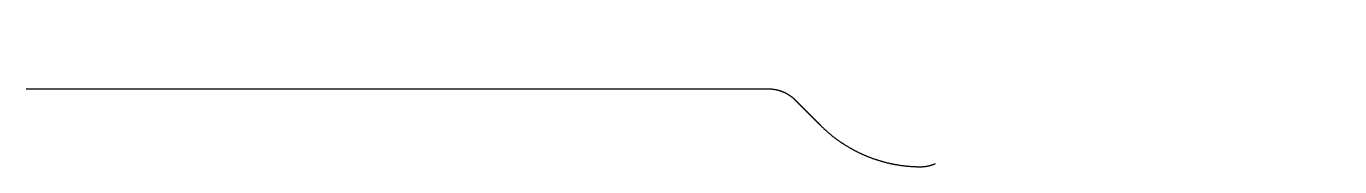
# Model space of a CAD drawing. Header units: metres. Extents: x -0.000342 to 0.00016, y 0.000036 to 0.00009.
import ezdxf

# ---------------------------------------------------------------- set-up
doc = ezdxf.new("R2010")
doc.units = ezdxf.units.M

msp = doc.modelspace()

# ---------------------------------------------------------------- linework, layer by layer
for points in [[(-0.00034206, 0.0000659), (-0.00033919, 0.0000659), (-0.00033632, 0.0000659), (-0.00033346, 0.0000659), (-0.00033059, 0.0000659), (-0.00032772, 0.0000659), (-0.00032485, 0.0000659), (-0.00032198, 0.0000659), (-0.00031911, 0.0000659), (-0.00031625, 0.0000659), (-0.00031338, 0.0000659), (-0.00031051, 0.0000659), (-0.00030764, 0.0000659), (-0.00030477, 0.0000659), (-0.0003019, 0.0000659), (-0.00029904, 0.0000659), (-0.00029617, 0.0000659), (-0.0002933, 0.0000659), (-0.00029043, 0.0000659), (-0.00028756, 0.0000659), (-0.00028469, 0.0000659), (-0.00028183, 0.0000659), (-0.00027896, 0.0000659), (-0.00027609, 0.0000659), (-0.00027322, 0.0000659), (-0.00027035, 0.0000659), (-0.00026748, 0.0000659), (-0.00026462, 0.0000659), (-0.00026175, 0.0000659), (-0.00025888, 0.0000659), (-0.00025601, 0.0000659), (-0.00025314, 0.0000659), (-0.00025027, 0.0000659), (-0.00024741, 0.0000659), (-0.00024454, 0.0000659), (-0.00024167, 0.0000659), (-0.0002388, 0.0000659), (-0.00023593, 0.0000659), (-0.00023307, 0.0000659), (-0.0002302, 0.0000659), (-0.00022733, 0.0000659), (-0.00022446, 0.0000659), (-0.00022159, 0.0000659), (-0.00021872, 0.0000659), (-0.00021586, 0.0000659), (-0.00021299, 0.0000659), (-0.00021012, 0.0000659), (-0.00020725, 0.0000659), (-0.00020438, 0.0000659), (-0.00020151, 0.0000659), (-0.00019865, 0.0000659), (-0.00019578, 0.0000659), (-0.00019291, 0.0000659), (-0.00019004, 0.0000659), (-0.00018717, 0.0000659), (-0.0001843, 0.0000659), (-0.00018144, 0.0000659), (-0.00017857, 0.0000659), (-0.0001757, 0.0000659), (-0.00017283, 0.0000659), (-0.00016996, 0.0000659), (-0.00016709, 0.0000659), (-0.00016423, 0.0000659), (-0.00016136, 0.0000659), (-0.00015849, 0.0000659), (-0.00015562, 0.0000659), (-0.00015275, 0.0000659), (-0.00014989, 0.0000659), (-0.00014702, 0.0000659), (-0.00014415, 0.0000659), (-0.00014128, 0.0000659), (-0.00013841, 0.0000659), (-0.00013554, 0.0000659), (-0.00013268, 0.0000659), (-0.00012981, 0.0000659), (-0.00012694, 0.0000659), (-0.00012407, 0.0000659), (-0.0001212, 0.0000659), (-0.00011833, 0.0000659), (-0.00011547, 0.0000659), (-0.0001126, 0.0000659), (-0.00010973, 0.0000659), (-0.00010686, 0.0000659), (-0.00010399, 0.0000659), (-0.00010112, 0.0000659), (-0.00009826, 0.0000659), (-0.00009539, 0.0000659), (-0.00009252, 0.0000659), (-0.00008965, 0.0000659), (-0.00008678, 0.0000659), (-0.00008391, 0.0000659), (-0.00008105, 0.0000659), (-0.00007818, 0.0000659), (-0.00007531, 0.0000659), (-0.00007244, 0.0000659), (-0.00006957, 0.0000659), (-0.0000667, 0.0000659), (-0.00006384, 0.0000659), (-0.00006097, 0.0000659), (-0.0000581, 0.0000659)], [(-0.0000581, 0.0000659), (-0.00005799, 0.0000659), (-0.00005787, 0.0000659), (-0.00005776, 0.0000659), (-0.00005765, 0.00006589), (-0.00005754, 0.00006589), (-0.00005742, 0.00006588), (-0.00005731, 0.00006588), (-0.0000572, 0.00006587), (-0.00005709, 0.00006586), (-0.00005697, 0.00006586), (-0.00005686, 0.00006585), (-0.00005675, 0.00006584), (-0.00005664, 0.00006582), (-0.00005652, 0.00006581), (-0.00005641, 0.0000658), (-0.0000563, 0.00006579), (-0.00005619, 0.00006577), (-0.00005608, 0.00006576), (-0.00005597, 0.00006574), (-0.00005585, 0.00006572), (-0.00005574, 0.0000657), (-0.00005563, 0.00006568), (-0.00005552, 0.00006566), (-0.00005541, 0.00006564), (-0.0000553, 0.00006562), (-0.00005519, 0.0000656), (-0.00005508, 0.00006558), (-0.00005497, 0.00006555), (-0.00005486, 0.00006553), (-0.00005475, 0.0000655), (-0.00005464, 0.00006547), (-0.00005453, 0.00006544), (-0.00005442, 0.00006542), (-0.00005431, 0.00006539), (-0.0000542, 0.00006536), (-0.0000541, 0.00006532), (-0.00005399, 0.00006529), (-0.00005388, 0.00006526), (-0.00005377, 0.00006523), (-0.00005367, 0.00006519), (-0.00005356, 0.00006516), (-0.00005345, 0.00006512), (-0.00005335, 0.00006508), (-0.00005324, 0.00006504), (-0.00005313, 0.000065), (-0.00005303, 0.00006496), (-0.00005292, 0.00006492), (-0.00005282, 0.00006488), (-0.00005271, 0.00006484), (-0.00005261, 0.0000648), (-0.00005251, 0.00006475), (-0.0000524, 0.00006471), (-0.0000523, 0.00006466), (-0.0000522, 0.00006462), (-0.00005209, 0.00006457), (-0.00005199, 0.00006452), (-0.00005189, 0.00006447), (-0.00005179, 0.00006442), (-0.00005169, 0.00006437), (-0.00005159, 0.00006432), (-0.00005149, 0.00006427), (-0.00005139, 0.00006422), (-0.00005129, 0.00006416), (-0.00005119, 0.00006411), (-0.00005109, 0.00006405), (-0.00005099, 0.000064), (-0.0000509, 0.00006394), (-0.0000508, 0.00006388), (-0.0000507, 0.00006382), (-0.00005061, 0.00006376), (-0.00005051, 0.0000637), (-0.00005042, 0.00006364), (-0.00005032, 0.00006358), (-0.00005023, 0.00006352), (-0.00005013, 0.00006346), (-0.00005004, 0.00006339), (-0.00004995, 0.00006333), (-0.00004986, 0.00006326), (-0.00004976, 0.0000632), (-0.00004967, 0.00006313), (-0.00004958, 0.00006307), (-0.00004949, 0.000063), (-0.0000494, 0.00006293), (-0.00004931, 0.00006286), (-0.00004923, 0.00006279), (-0.00004914, 0.00006272), (-0.00004905, 0.00006265), (-0.00004896, 0.00006258), (-0.00004888, 0.0000625), (-0.00004879, 0.00006243), (-0.00004871, 0.00006235), (-0.00004862, 0.00006228), (-0.00004854, 0.0000622), (-0.00004846, 0.00006213), (-0.00004837, 0.00006205), (-0.00004829, 0.00006197), (-0.00004821, 0.0000619), (-0.00004813, 0.00006182), (-0.00004805, 0.00006174)], [(-0.00004805, 0.00006174), (-0.00004795, 0.00006164), (-0.00004785, 0.00006154), (-0.00004776, 0.00006144), (-0.00004766, 0.00006135), (-0.00004756, 0.00006125), (-0.00004746, 0.00006115), (-0.00004736, 0.00006105), (-0.00004727, 0.00006095), (-0.00004717, 0.00006085), (-0.00004707, 0.00006076), (-0.00004697, 0.00006066), (-0.00004687, 0.00006056), (-0.00004677, 0.00006046), (-0.00004668, 0.00006036), (-0.00004658, 0.00006027), (-0.00004648, 0.00006017), (-0.00004638, 0.00006007), (-0.00004628, 0.00005997), (-0.00004619, 0.00005987), (-0.00004609, 0.00005978), (-0.00004599, 0.00005968), (-0.00004589, 0.00005958), (-0.00004579, 0.00005948), (-0.0000457, 0.00005938), (-0.0000456, 0.00005928), (-0.0000455, 0.00005919), (-0.0000454, 0.00005909), (-0.0000453, 0.00005899), (-0.00004521, 0.00005889), (-0.00004511, 0.00005879), (-0.00004501, 0.0000587), (-0.00004491, 0.0000586), (-0.00004481, 0.0000585), (-0.00004471, 0.0000584), (-0.00004462, 0.0000583), (-0.00004452, 0.00005821), (-0.00004442, 0.00005811), (-0.00004432, 0.00005801), (-0.00004422, 0.00005791), (-0.00004413, 0.00005781), (-0.00004403, 0.00005772), (-0.00004393, 0.00005762), (-0.00004383, 0.00005752), (-0.00004373, 0.00005742), (-0.00004364, 0.00005732), (-0.00004354, 0.00005722), (-0.00004344, 0.00005713), (-0.00004334, 0.00005703), (-0.00004324, 0.00005693), (-0.00004314, 0.00005683), (-0.00004305, 0.00005673), (-0.00004295, 0.00005664), (-0.00004285, 0.00005654), (-0.00004275, 0.00005644), (-0.00004265, 0.00005634), (-0.00004256, 0.00005624), (-0.00004246, 0.00005615), (-0.00004236, 0.00005605), (-0.00004226, 0.00005595), (-0.00004216, 0.00005585), (-0.00004207, 0.00005575), (-0.00004197, 0.00005565), (-0.00004187, 0.00005556), (-0.00004177, 0.00005546), (-0.00004167, 0.00005536), (-0.00004157, 0.00005526), (-0.00004148, 0.00005516), (-0.00004138, 0.00005507), (-0.00004128, 0.00005497), (-0.00004118, 0.00005487), (-0.00004108, 0.00005477), (-0.00004099, 0.00005467), (-0.00004089, 0.00005458), (-0.00004079, 0.00005448), (-0.00004069, 0.00005438), (-0.00004059, 0.00005428), (-0.0000405, 0.00005418), (-0.0000404, 0.00005408), (-0.0000403, 0.00005399), (-0.0000402, 0.00005389), (-0.0000401, 0.00005379), (-0.00004001, 0.00005369), (-0.00003991, 0.00005359), (-0.00003981, 0.0000535), (-0.00003971, 0.0000534), (-0.00003961, 0.0000533), (-0.00003951, 0.0000532), (-0.00003942, 0.0000531), (-0.00003932, 0.00005301), (-0.00003922, 0.00005291), (-0.00003912, 0.00005281), (-0.00003902, 0.00005271), (-0.00003893, 0.00005261), (-0.00003883, 0.00005252), (-0.00003873, 0.00005242), (-0.00003863, 0.00005232), (-0.00003853, 0.00005222), (-0.00003844, 0.00005212), (-0.00003834, 0.00005202)], [(-0.00003834, 0.00005202), (-0.00003803, 0.00005172), (-0.00003772, 0.00005142), (-0.00003741, 0.00005112), (-0.0000371, 0.00005083), (-0.00003679, 0.00005053), (-0.00003647, 0.00005024), (-0.00003615, 0.00004996), (-0.00003583, 0.00004967), (-0.0000355, 0.00004939), (-0.00003518, 0.00004911), (-0.00003485, 0.00004883), (-0.00003452, 0.00004855), (-0.00003419, 0.00004828), (-0.00003385, 0.00004801), (-0.00003351, 0.00004774), (-0.00003318, 0.00004748), (-0.00003283, 0.00004722), (-0.00003249, 0.00004696), (-0.00003215, 0.0000467), (-0.0000318, 0.00004645), (-0.00003145, 0.0000462), (-0.0000311, 0.00004595), (-0.00003074, 0.0000457), (-0.00003039, 0.00004546), (-0.00003003, 0.00004522), (-0.00002967, 0.00004499), (-0.00002931, 0.00004475), (-0.00002895, 0.00004452), (-0.00002858, 0.00004429), (-0.00002822, 0.00004407), (-0.00002785, 0.00004384), (-0.00002748, 0.00004363), (-0.00002711, 0.00004341), (-0.00002674, 0.00004319), (-0.00002636, 0.00004298), (-0.00002598, 0.00004278), (-0.00002561, 0.00004257), (-0.00002523, 0.00004237), (-0.00002484, 0.00004217), (-0.00002446, 0.00004198), (-0.00002408, 0.00004178), (-0.00002369, 0.00004159), (-0.0000233, 0.00004141), (-0.00002291, 0.00004122), (-0.00002252, 0.00004104), (-0.00002213, 0.00004087), (-0.00002174, 0.00004069), (-0.00002134, 0.00004052), (-0.00002095, 0.00004035), (-0.00002055, 0.00004019), (-0.00002015, 0.00004003), (-0.00001975, 0.00003987), (-0.00001935, 0.00003972), (-0.00001895, 0.00003956), (-0.00001854, 0.00003941), (-0.00001814, 0.00003927), (-0.00001773, 0.00003913), (-0.00001733, 0.00003899), (-0.00001692, 0.00003885), (-0.00001651, 0.00003872), (-0.0000161, 0.00003859), (-0.00001569, 0.00003846), (-0.00001527, 0.00003834), (-0.00001486, 0.00003822), (-0.00001445, 0.00003811), (-0.00001403, 0.00003799), (-0.00001362, 0.00003788), (-0.0000132, 0.00003778), (-0.00001278, 0.00003767), (-0.00001236, 0.00003757), (-0.00001194, 0.00003748), (-0.00001152, 0.00003738), (-0.0000111, 0.00003729), (-0.00001068, 0.00003721), (-0.00001026, 0.00003712), (-0.00000984, 0.00003704), (-0.00000941, 0.00003697), (-0.00000899, 0.0000369), (-0.00000857, 0.00003683), (-0.00000814, 0.00003676), (-0.00000772, 0.0000367), (-0.00000729, 0.00003664), (-0.00000686, 0.00003658), (-0.00000644, 0.00003653), (-0.00000601, 0.00003648), (-0.00000558, 0.00003643), (-0.00000515, 0.00003639), (-0.00000473, 0.00003635), (-0.0000043, 0.00003632), (-0.00000387, 0.00003628), (-0.00000344, 0.00003625), (-0.00000301, 0.00003623), (-0.00000258, 0.00003621), (-0.00000215, 0.00003619), (-0.00000172, 0.00003617), (-0.00000129, 0.00003616), (-0.00000086, 0.00003615), (-0.00000043, 0.00003615), (0, 0.00003614)], [(0, 0.00003614), (0.00000006, 0.00003614), (0.00000012, 0.00003615), (0.00000017, 0.00003615), (0.00000023, 0.00003615), (0.00000029, 0.00003615), (0.00000035, 0.00003615), (0.00000041, 0.00003615), (0.00000046, 0.00003615), (0.00000052, 0.00003615), (0.00000058, 0.00003616), (0.00000064, 0.00003616), (0.00000069, 0.00003616), (0.00000075, 0.00003617), (0.00000081, 0.00003617), (0.00000087, 0.00003617), (0.00000093, 0.00003618), (0.00000098, 0.00003618), (0.00000104, 0.00003618), (0.0000011, 0.00003619), (0.00000116, 0.00003619), (0.00000121, 0.0000362), (0.00000127, 0.0000362), (0.00000133, 0.00003621), (0.00000139, 0.00003621), (0.00000144, 0.00003622), (0.0000015, 0.00003623), (0.00000156, 0.00003623), (0.00000162, 0.00003624), (0.00000167, 0.00003625), (0.00000173, 0.00003625), (0.00000179, 0.00003626), (0.00000185, 0.00003627), (0.0000019, 0.00003628), (0.00000196, 0.00003628), (0.00000202, 0.00003629), (0.00000208, 0.0000363), (0.00000213, 0.00003631), (0.00000219, 0.00003632), (0.00000225, 0.00003633), (0.0000023, 0.00003634), (0.00000236, 0.00003635), (0.00000242, 0.00003636), (0.00000248, 0.00003637), (0.00000253, 0.00003638), (0.00000259, 0.00003639), (0.00000265, 0.0000364), (0.0000027, 0.00003641), (0.00000276, 0.00003642), (0.00000282, 0.00003644), (0.00000287, 0.00003645), (0.00000293, 0.00003646), (0.00000299, 0.00003647), (0.00000304, 0.00003648), (0.0000031, 0.0000365), (0.00000316, 0.00003651), (0.00000321, 0.00003652), (0.00000327, 0.00003654), (0.00000332, 0.00003655), (0.00000338, 0.00003656), (0.00000344, 0.00003658), (0.00000349, 0.00003659), (0.00000355, 0.00003661), (0.0000036, 0.00003662), (0.00000366, 0.00003664), (0.00000372, 0.00003665), (0.00000377, 0.00003667), (0.00000383, 0.00003669), (0.00000388, 0.0000367), (0.00000394, 0.00003672), (0.00000399, 0.00003673), (0.00000405, 0.00003675), (0.0000041, 0.00003677), (0.00000416, 0.00003679), (0.00000421, 0.0000368), (0.00000427, 0.00003682), (0.00000432, 0.00003684), (0.00000438, 0.00003686), (0.00000443, 0.00003688), (0.00000449, 0.00003689), (0.00000454, 0.00003691), (0.0000046, 0.00003693), (0.00000465, 0.00003695), (0.00000471, 0.00003697), (0.00000476, 0.00003699), (0.00000482, 0.00003701), (0.00000487, 0.00003703), (0.00000492, 0.00003705), (0.00000498, 0.00003707), (0.00000503, 0.00003709), (0.00000509, 0.00003712), (0.00000514, 0.00003714), (0.00000519, 0.00003716), (0.00000525, 0.00003718), (0.0000053, 0.0000372), (0.00000535, 0.00003723), (0.00000541, 0.00003725), (0.00000546, 0.00003727), (0.00000551, 0.00003729), (0.00000557, 0.00003732)]]:
    msp.add_spline(points, degree=3)

doc.saveas('drawing.dxf')
